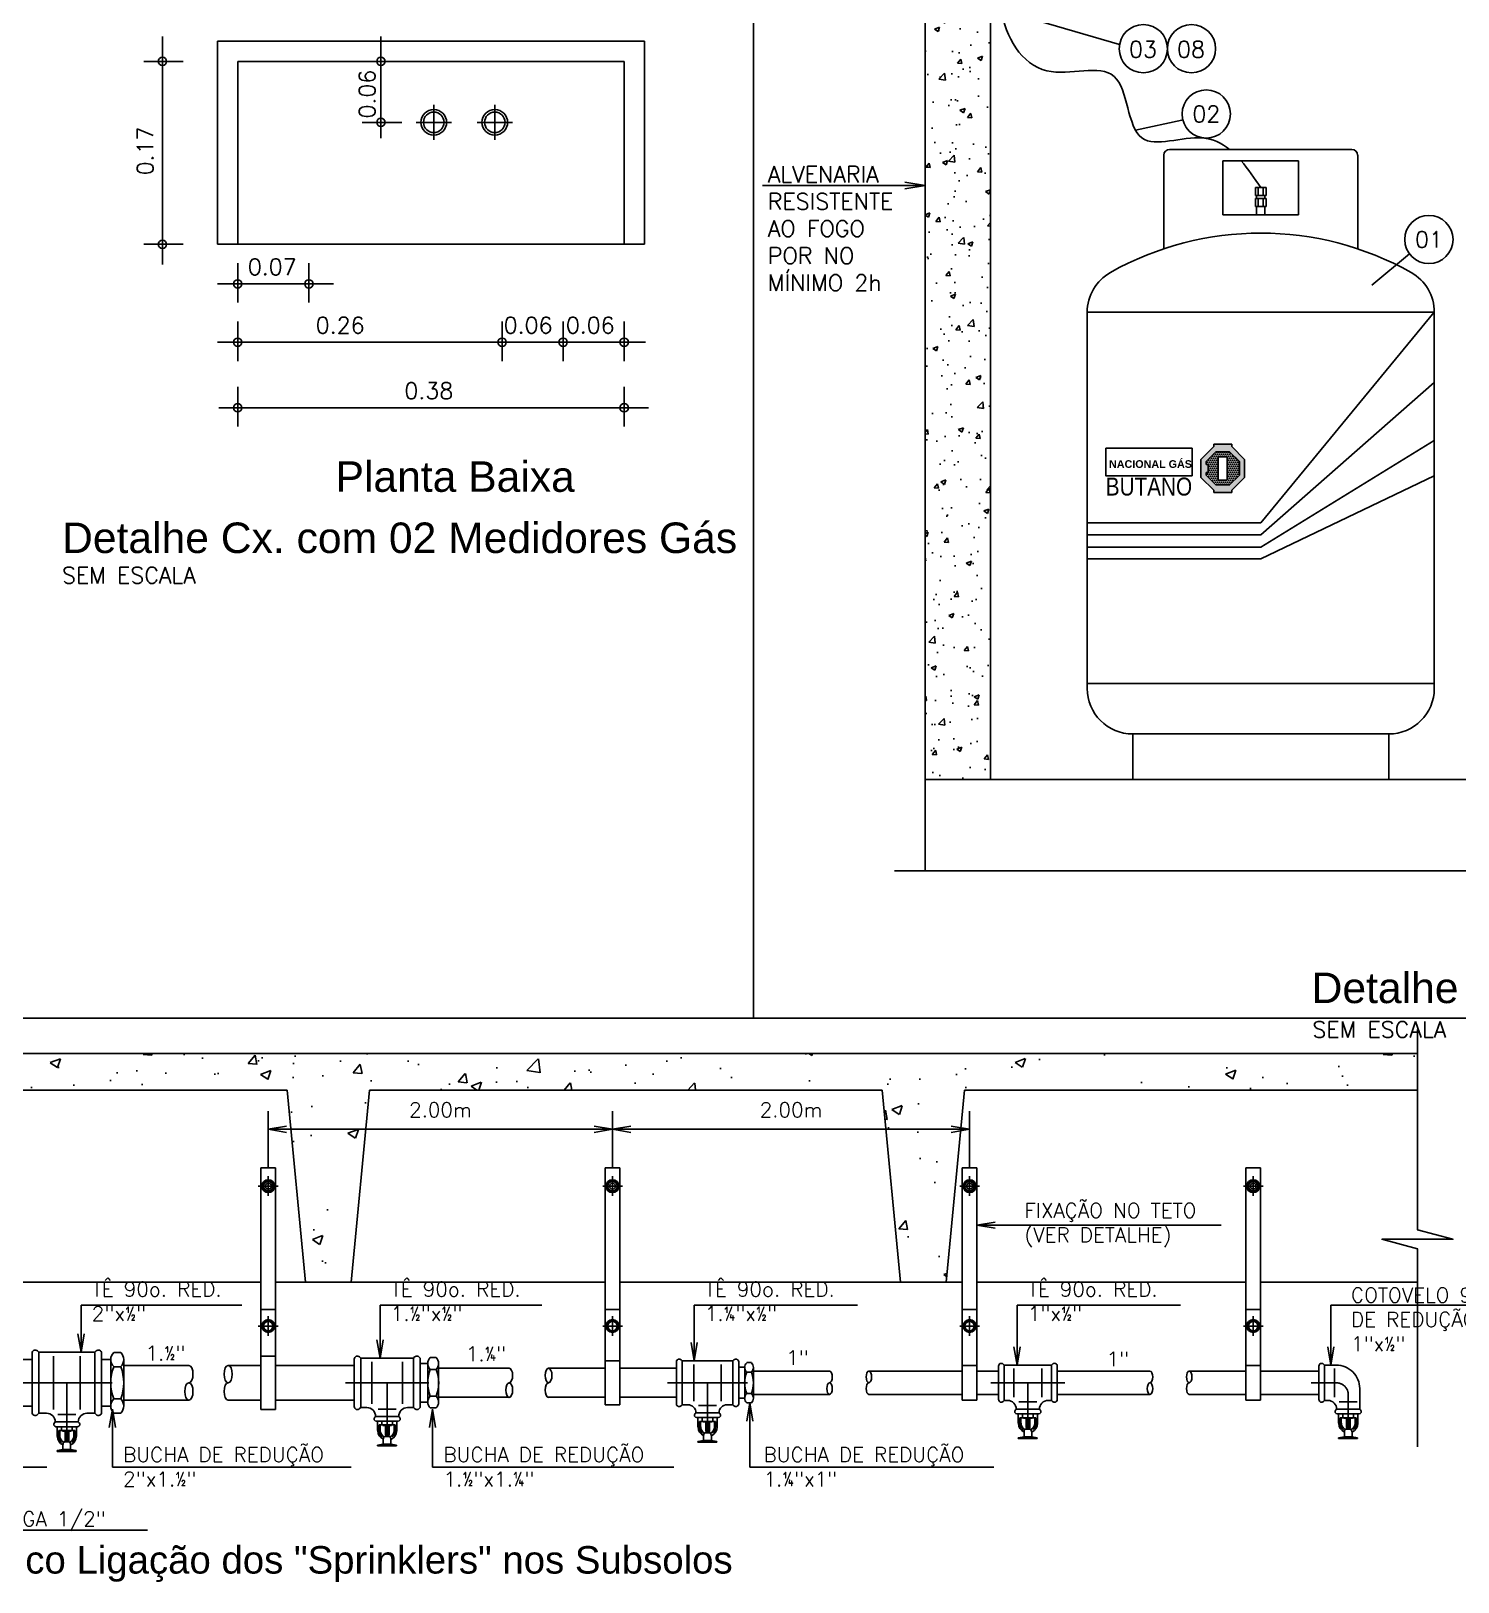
# Model space of a CAD drawing. Header units: millimetres. Extents: x 0 to 114, y 0 to 82.
# Drawn here: x 56.13 to 70.16, y 29.29 to 44.55 of the extents above; entities that cross this region are included whole.
import ezdxf
from ezdxf.enums import TextEntityAlignment as Align

# ---------------------------------------------------------------- set-up
doc = ezdxf.new("R2010")
doc.units = ezdxf.units.MM
for name, pattern in [('CENTRO01', [8, 3, -1, 0, -1, 3]), ('DASHDOT', [1, 0.5, -0.25, 0, -0.25]), ('PHANTOM', [2.5, 1.25, -0.25, 0.25, -0.25, 0.25, -0.25])]:
    doc.linetypes.add(name, pattern=pattern)
for name, color, linetype in [('CAR-01', 252, 'Continuous'), ('DETALHES', 2, 'Continuous'), ('E-PAR-CENTRO', 7, 'CENTRO01'), ('E-PARAFUSO', 7, 'Continuous'), ('ELT-NORMO', 2, 'Continuous'), ('ESTRUTURA TETO', 8, 'Continuous'), ('FIXAÇÃO', 1, 'Continuous'), ('INC-DETALHES', 7, 'Continuous'), ('INC-DETALHES-TXT', 7, 'Continuous'), ('LEGENDA', 2, 'Continuous'), ('NORMO-DET', 2, 'Continuous'), ('TE-INC', 7, 'Continuous'), ('TIGRECAD', 2, 'Continuous'), ('tupy', 2, 'Continuous')]:
    doc.layers.add(name, color=color, linetype=linetype)
doc.styles.add('140-100', font='arial.ttf', dxfattribs={"height": 0.6})
doc.styles.add('140-50', font='arial.ttf', dxfattribs={"height": 0.3})
doc.styles.add('60-100', font='romans.shx', dxfattribs={"height": 0.16})
doc.styles.add('60-125', font='romans.shx', dxfattribs={"height": 0.2})
doc.styles.add('60-50', font='romans.shx', dxfattribs={"height": 0.08})
doc.styles.add('60-75', font='romans.shx', dxfattribs={"height": 0.12})
doc.styles.add('GA', font='swissbo.ttf', dxfattribs={"height": 0.12})
doc.styles.add('GA2', font='swissko.ttf', dxfattribs={"width": 0.75, "height": 0.02})
doc.styles.add('ROMANS', font='ROMANS.SHX', dxfattribs={"height": 0.15})
doc.dimstyles.new('SETAS75', dxfattribs={"dimtxt": 0.16, "dimasz": 0.15, "dimexe": 0.15, "dimexo": 0, "dimgap": 0.1, "dimtad": 1, "dimzin": 10, "dimdsep": 46, "dimtxsty": '60-100', "dimblk1": 'OPEN', "dimblk2": 'OPEN', "dimsah": 1, "dimcen": 0, "dimclrd": 8, "dimclre": 8, "dimclrt": 7, "dimadec": 0, "dimazin": 0, "dimtfac": 1, "dimtix": 1, "dimtmove": 2, "dimatfit": 3, "dimldrblk": 'OPEN', "dimfxl": 0.15, "dimtolj": 1, "dimtzin": 6, "dimarcsym": 0})

# ---------------------------------------------------------------- blocks, each defined once
blk = doc.blocks.new('_OPEN')
at = {"color": 0, "linetype": 'ByBlock'}
for p, q in [((-1, 0.167), (0, 0)), ((0, 0), (-1, -0.167)), ((0, 0), (-1, 0))]:
    blk.add_line(p, q, dxfattribs=at)
blk = doc.blocks.new('*D148')
at = {"layer": 'Defpoints', "color": 0, "transparency": 16777216}
for p in [(13.106, 2.603), (10.285, 2.287), (13.106, 2.287)]:
    blk.add_point(p, dxfattribs=at)
at = {"layer": 'ELT-NORMO', "color": 8, "lineweight": -2, "transparency": 16777216}
for p, q in [((10.285, 2.287), (10.285, 2.753)), ((13.106, 2.287), (13.106, 2.753)), ((10.435, 2.603), (12.956, 2.603))]:
    blk.add_line(p, q, dxfattribs=at)
at = {"layer": 'ELT-NORMO', "color": 8, "lineweight": -2, "transparency": 16777216, "xscale": 0.15, "yscale": 0.15, "zscale": 0.15, "rotation": 180}
blk.add_blockref('_OPEN', (10.285, 2.603), dxfattribs=at)
at = {"layer": 'ELT-NORMO', "color": 8, "lineweight": -2, "transparency": 16777216, "xscale": 0.15, "yscale": 0.15, "zscale": 0.15}
blk.add_blockref('_OPEN', (13.106, 2.603), dxfattribs=at)
at = {"layer": 'ELT-NORMO', "color": 7, "transparency": 16777216, "insert": (11.696, 2.763), "char_height": 0.12, "attachment_point": 5, "style": '60-75'}
blk.add_mtext('\\A1;2.00m', dxfattribs=at)
blk = doc.blocks.new('*D147')
at = {"layer": 'Defpoints', "color": 0, "transparency": 16777216}
for p in [(16.032, 2.603), (13.106, 2.287), (16.032, 2.287)]:
    blk.add_point(p, dxfattribs=at)
at = {"layer": 'ELT-NORMO', "color": 8, "lineweight": -2, "transparency": 16777216}
for p, q in [((13.106, 2.287), (13.106, 2.753)), ((16.032, 2.287), (16.032, 2.753)), ((13.256, 2.603), (15.882, 2.603))]:
    blk.add_line(p, q, dxfattribs=at)
at = {"layer": 'ELT-NORMO', "color": 8, "lineweight": -2, "transparency": 16777216, "xscale": 0.15, "yscale": 0.15, "zscale": 0.15, "rotation": 180}
blk.add_blockref('_OPEN', (13.106, 2.603), dxfattribs=at)
at = {"layer": 'ELT-NORMO', "color": 8, "lineweight": -2, "transparency": 16777216, "xscale": 0.15, "yscale": 0.15, "zscale": 0.15}
blk.add_blockref('_OPEN', (16.032, 2.603), dxfattribs=at)
at = {"layer": 'ELT-NORMO', "color": 7, "transparency": 16777216, "insert": (14.569, 2.763), "char_height": 0.12, "attachment_point": 5, "style": '60-75'}
blk.add_mtext('\\A1;2.00m', dxfattribs=at)
blk = doc.blocks.new('A$C1C952E19')
at = {"layer": 'DETALHES'}
h = blk.add_hatch(dxfattribs=at)
h.set_pattern_fill('AR-CONC', color=9, scale=0.053178, style=0)
h.set_pattern_definition([(50, (-58.30594, -14.1127), (0.3814263, -0.0333705), [0.0398837, -0.4387204]), (355, (-58.30594, -14.1127), (-0.0737855, 0.4000025), [0.031907, -0.3509763]), (100.4514, (-58.27415, -14.11547), (0.307641, 0.3666317), [0.033896, -0.372855]), (46.1842, (-58.30594, -14.00633), (0.56754, -0.08802), [0.0598255, -0.6580806]), (96.6356, (-58.25864, -14.01367), (0.497037, 0.5180186), [0.050844, -0.5592824]), (351.1842, (-58.30594, -14.00633), (0.4970367, 0.518019), [0.0478604, -0.5264645]), (21, (-58.25276, -14.03292), (0.3174246, -0.2141056), [0.0398837, -0.4387204]), (326, (-58.25276, -14.03292), (0.1293908, 0.385622), [0.031907, -0.3509763]), (71.4514, (-58.2263, -14.05076), (0.4468155, 0.171516), [0.033896, -0.372855]), (37.5, (-58.30594, -14.11269), (0.0064664, 0.17702706), [0, -0.34672206, 0, -0.35629414, 0, -0.3523058]), (7.5, (-58.30594, -14.11269), (0.1398957, 0.20974117), [0, -0.20314084, 0, -0.3387453, 0, -0.134275]), (327.5, (-58.42452, -14.11269), (0.28387732, -0.01199428), [0, -0.1329456, 0, -0.4147902, 0, -0.5503947]), (317.5, (-58.4777, -14.1127), (0.3101281, 0.0532341), [0, -0.1728292, 0, -0.2754632, 0, -0.39086])])
h.paths.add_polyline_path([(0, -7.554), (0.48, -7.554), (0.48, -0.336), (0, -0.336)])
h = blk.add_hatch(color=8, dxfattribs=at)
h.dxf.hatch_style = 1
h.paths.add_polyline_path([(2.355, -5.325), (2.355, -5.191), (2.26, -5.096), (2.26, -5.08), (2.127, -5.08), (2.127, -5.096), (2.032, -5.191), (2.032, -5.325), (2.127, -5.419), (2.127, -5.435), (2.26, -5.435), (2.26, -5.419)])
h.paths.add_polyline_path([(2.244, -5.38), (2.143, -5.38), (2.072, -5.308), (2.072, -5.288), (2.085, -5.288), (2.085, -5.228), (2.072, -5.228), (2.072, -5.207), (2.143, -5.136), (2.244, -5.136), (2.316, -5.207), (2.316, -5.308)], flags=16)
h.paths.add_polyline_path([(2.227, -5.344), (2.16, -5.344), (2.16, -5.172), (2.227, -5.172)], flags=0)
h = blk.add_hatch(dxfattribs=at)
h.set_pattern_fill('DOTS,_O', color=8, scale=0.236194)
h.set_pattern_definition([(360, (-429.878241, -141.183766), (0.0073810598, 0.0147621196), [0, -0.0147621196])])
h.paths.add_polyline_path([(2.085, -5.228), (2.085, -5.288), (2.072, -5.288), (2.072, -5.308), (2.143, -5.38), (2.244, -5.38), (2.316, -5.308), (2.316, -5.207), (2.244, -5.136), (2.143, -5.136), (2.072, -5.207), (2.072, -5.228)])
h.paths.add_polyline_path([(2.16, -5.172), (2.227, -5.172), (2.227, -5.344), (2.16, -5.344)], flags=16)
blk.add_open_spline([(2.243, -2.904), (2.185, -2.858), (1.992, -2.763), (1.477, -2.989), (1.509, -2.18), (0.815, -2.468), (0.588, -2.068), (0.562, -1.876)], degree=3, knots=[0.340452, 0.340452, 0.340452, 0.340452, 0.564744, 1.012189, 1.510257, 2.00721, 2.566931, 2.566931, 2.566931, 2.566931])
blk.add_open_spline([(2.474, -3.186), (2.427, -3.117), (2.38, -3.048), (2.329, -2.989)], degree=3)
at = {"layer": 'DETALHES', "color": 255}
for p, q in [((0, -8.226), (0, 0)), ((0.48, -7.554), (0.48, -0.336)), ((10.902, -7.554), (0, -7.554)), ((-0.228, -8.226), (10.902, -8.226))]:
    blk.add_line(p, q, dxfattribs=at)
at = {"layer": 'DETALHES', "color": 7}
for p, q in [((1.759, -2.947), (1.759, -3.638)), ((1.802, -2.904), (3.146, -2.904)), ((3.189, -2.947), (3.189, -3.638)), ((2.194, -2.989), (2.194, -3.386)), ((2.753, -2.989), (2.194, -2.989)), ((2.753, -2.989), (2.753, -3.386)), ((2.434, -3.186), (2.434, -3.244)), ((2.514, -3.186), (2.434, -3.186)), ((2.456, -3.186), (2.456, -3.244)), ((2.492, -3.186), (2.492, -3.244)), ((2.514, -3.186), (2.514, -3.244)), ((2.514, -3.244), (2.434, -3.244)), ((2.434, -3.267), (2.434, -3.325)), ((2.514, -3.267), (2.434, -3.267)), ((2.443, -3.244), (2.443, -3.267)), ((2.456, -3.267), (2.456, -3.325)), ((2.492, -3.267), (2.492, -3.325)), ((2.505, -3.244), (2.505, -3.267)), ((2.514, -3.267), (2.514, -3.325)), ((2.753, -3.386), (2.194, -3.386)), ((2.514, -3.325), (2.434, -3.325)), ((2.443, -3.325), (2.443, -3.386)), ((2.505, -3.325), (2.505, -3.386)), ((3.754, -4.105), (1.194, -4.105)), ((1.194, -4.105), (1.194, -6.881)), ((3.754, -6.881), (3.754, -4.105)), ((1.194, -6.845), (3.754, -6.845)), ((1.53, -7.217), (3.418, -7.217)), ((1.53, -7.217), (1.53, -7.553)), ((3.418, -7.217), (3.418, -7.553))]:
    blk.add_line(p, q, dxfattribs=at)
at = {"layer": 'DETALHES', "color": 254}
for p, q in [((2.474, -5.66), (3.754, -4.105)), ((2.474, -5.749), (3.754, -4.625)), ((2.474, -5.838), (3.754, -5.051)), ((2.474, -5.926), (3.754, -5.312)), ((1.194, -5.66), (2.474, -5.66)), ((1.194, -5.749), (2.474, -5.749)), ((1.194, -5.838), (2.474, -5.838)), ((1.194, -5.926), (2.474, -5.926))]:
    blk.add_line(p, q, dxfattribs=at)
at = {"layer": 'DETALHES', "color": 8}
for p, q in [((2.127, -5.096), (2.032, -5.191)), ((2.26, -5.08), (2.127, -5.08)), ((2.127, -5.096), (2.127, -5.08)), ((2.26, -5.096), (2.26, -5.08)), ((2.355, -5.191), (2.26, -5.096)), ((2.072, -5.228), (2.085, -5.228)), ((2.085, -5.228), (2.085, -5.288)), ((2.227, -5.172), (2.16, -5.172)), ((2.16, -5.172), (2.16, -5.344)), ((2.227, -5.172), (2.227, -5.344)), ((2.032, -5.325), (2.127, -5.419)), ((2.072, -5.288), (2.085, -5.288)), ((2.227, -5.344), (2.16, -5.344)), ((2.26, -5.419), (2.355, -5.325)), ((2.127, -5.419), (2.127, -5.435)), ((2.26, -5.435), (2.127, -5.435)), ((2.26, -5.419), (2.26, -5.435))]:
    blk.add_line(p, q, dxfattribs=at)
blk.add_lwpolyline([(1.331, -5.109), (1.968, -5.109), (1.968, -5.312), (1.331, -5.312)], close=True, dxfattribs=at)
for points in [[(2.072, -5.288), (2.072, -5.308), (2.143, -5.38), (2.244, -5.38), (2.316, -5.308), (2.316, -5.207), (2.244, -5.136), (2.143, -5.136), (2.072, -5.207), (2.072, -5.228)], [(2.032, -5.191), (2.032, -5.325)], [(2.355, -5.325), (2.355, -5.191)]]:
    blk.add_lwpolyline(points, dxfattribs=at)
at = {"layer": 'DETALHES', "color": 7}
for centre, radius, start, end in [((1.802, -2.947), 0.0425, 90, 180), ((3.146, -2.947), 0.0425, 0, 90), ((2.474, -5.787), 2.265, 60.6994, 119.3006), ((1.53, -4.105), 0.336, 119.3006, 180), ((3.418, -4.105), 0.336, 0, 60.6994), ((1.53, -6.881), 0.336, 180, 270), ((3.418, -6.881), 0.336, 270, 0)]:
    blk.add_arc(centre, radius, start, end, dxfattribs=at)
at = {"layer": 'NORMO-DET', "color": 7}
for p, q in [((1.893, -2.688), (1.55, -2.762)), ((3.571, -3.675), (3.292, -3.907))]:
    blk.add_line(p, q, dxfattribs=at)
blk.add_lwpolyline([(0.562, -1.877), (1.433, -2.13)], dxfattribs=at)
for centre in [(1.608, -2.161), (1.963, -2.161), (2.072, -2.643), (3.714, -3.569)]:
    blk.add_circle(centre, 0.178, dxfattribs=at)
at = {"layer": 'DETALHES', "color": 7, "style": 'ROMANS'}
for s, p in [('03', (1.605, -2.166)), ('08', (1.96, -2.166)), ('02', (2.072, -2.643)), ('01', (3.714, -3.569))]:
    blk.add_text(s, height=0.12, dxfattribs=at).set_placement(p, align=Align.MIDDLE)
at = {"layer": 'DETALHES', "color": 8, "style": 'GA'}
blk.add_text('NACIONAL GÁS', height=0.05669, dxfattribs=at).set_placement((1.355, -5.254))
at = {"layer": 'DETALHES', "color": 8, "style": 'GA2', "width": 0.75}
blk.add_text('BUTANO', height=0.1325, dxfattribs=at).set_placement((1.331, -5.458), (1.968, -5.458), align=Align.ALIGNED)
at = {"layer": 'NORMO-DET', "color": 7}
for s, height, style, p in [('Detalhe Central de Gás (Corte AA)', 0.225, '140-100', (2.849, -9.203)), ('SEM ESCALA ', 0.12, '60-100', (2.855, -9.458))]:
    blk.add_text(s, height=height, dxfattribs=dict(at, style=style)).set_placement(p)
at = {"layer": 'TIGRECAD', "color": 7, "insert": (-1.161, -3.028), "char_height": 0.12, "width": 1.0321, "attachment_point": 1, "style": '60-50'}
blk.add_mtext('\\pt1.2,1.44,1.56;ALVENARIA RESISTENTE AO FOGO POR NO MÍNIMO 2h ', dxfattribs=at)
at = {"layer": 'NORMO-DET', "color": 9}
blk.add_leader([(0, -3.17, 1.078), (-1.201, -3.17, 1.078)], dimstyle='SETAS75', override={"dimclrd": 8}, dxfattribs=at)
blk = doc.blocks.new('A$C4E7D4972')
h = blk.add_hatch()
h.set_pattern_fill('ANSI31', color=252, scale=0.00625, style=0)
h.set_pattern_definition([(45, (31.810095, -91.7913608), (-0.000552427173, 0.000552427173), [])])
h.paths.add_polyline_path([(8.652, 0.129), (8.62, 0.129), (8.62, 0.055, 0.30777), (8.63, 0.04), (8.642, 0.04, 0.30777), (8.652, 0.055)])
h = blk.add_hatch()
h.set_pattern_fill('ANSI31', color=252, scale=0.00625, style=0)
h.set_pattern_definition([(45, (34.435095, -91.7463608), (-0.000552427173, 0.000552427173), [])])
h.paths.add_polyline_path([(11.277, 0.174), (11.245, 0.174), (11.245, 0.1, 0.30777), (11.255, 0.085), (11.267, 0.085, 0.30777), (11.277, 0.1)])
h = blk.add_hatch()
h.set_pattern_fill('ANSI31', color=252, scale=0.00625, style=0)
h.set_pattern_definition([(45, (37.060095, -91.7163608), (-0.000552427173, 0.000552427173), [])])
h.paths.add_polyline_path([(13.902, 0.204), (13.87, 0.204), (13.87, 0.13, 0.30777), (13.88, 0.115), (13.892, 0.115, 0.30777), (13.902, 0.13)])
h = blk.add_hatch()
h.set_pattern_fill('ANSI31', color=252, scale=0.00625, style=0)
h.set_pattern_definition([(45, (39.685095, -91.6863608), (-0.000552427173, 0.000552427173), [])])
h.paths.add_polyline_path([(16.527, 0.234), (16.495, 0.234), (16.495, 0.16, 0.30777), (16.505, 0.145), (16.517, 0.145, 0.30777), (16.527, 0.16)])
h = blk.add_hatch()
h.set_pattern_fill('ANSI31', color=252, scale=0.00625, style=0)
h.set_pattern_definition([(45, (42.310095, -91.6863608), (-0.000552427173, 0.000552427173), [])])
h.paths.add_polyline_path([(19.152, 0.234), (19.12, 0.234), (19.12, 0.16, 0.30777), (19.13, 0.145), (19.142, 0.145, 0.30777), (19.152, 0.16)])
at = {"layer": 'ESTRUTURA TETO'}
h = blk.add_hatch(dxfattribs=at)
h.set_pattern_fill('AR-CONC', color=252, scale=0.12, style=0)
h.set_pattern_definition([(50, (-340.7636, -1037.58836), (0.8607122, -0.07530256), [0.09, -0.99]), (355, (-340.7636, -1037.5884), (-0.1665016, 0.90263056), [0.072, -0.792]), (100.4514, (-340.6919, -1037.5946), (0.69421126, 0.82732745), [0.0764882, -0.8413705]), (46.1842, (-340.7636, -1037.3484), (1.2806893, -0.1986228), [0.135, -1.485]), (96.6356, (-340.6569, -1037.3649), (1.1215952, 1.1689414), [0.1147323, -1.2620556]), (351.1842, (-340.7636, -1037.3484), (1.1215943, 1.1689423), [0.108, -1.188]), (21, (-340.6436, -1037.40836), (0.71628846, -0.48314267), [0.09, -0.99]), (326, (-340.6436, -1037.4084), (0.2919784, 0.87018005), [0.072, -0.792]), (71.4514, (-340.5839, -1037.4486), (1.00826715, 0.3870366), [0.0764882, -0.8413705]), (37.5, (-340.7636, -1037.58836), (0.01459183, 0.399472625), [0, -0.7824, 0, -0.804, 0, -0.795]), (7.5, (-340.7636, -1037.58836), (0.31568344, 0.47329405), [0, -0.4584, 0, -0.7644, 0, -0.303]), (327.5, (-341.0312, -1037.58836), (0.64058692, -0.02706585), [0, -0.3, 0, -0.936, 0, -1.242]), (317.5, (-341.1512, -1037.58836), (0.6998234, 0.12012598), [0, -0.39, 0, -0.6216, 0, -0.882])])
h.paths.add_polyline_path([(0, 3.225), (0, 2.925), (0.69, 2.925), (0.84, 1.35), (1.215, 1.35), (1.365, 2.925), (5.565, 2.925), (5.715, 1.35), (6.09, 1.35), (6.24, 2.925), (10.44, 2.925), (10.59, 1.35), (10.965, 1.35), (11.115, 2.925), (15.315, 2.925), (15.465, 1.35), (15.84, 1.35), (15.99, 2.925), (19.702, 2.925), (19.702, 3.225)])
at = {"color": 252}
for p, q in [((11.26, 0.525), (11.26, 0.16)), ((13.885, 0.525), (13.885, 0.19)), ((11.26, 0.16), (11.26, 0.322)), ((13.885, 0.19), (13.885, 0.352)), ((16.431, 0.27), (16.588, 0.27)), ((16.431, 0.27), (16.431, 0.193)), ((16.465, 0.27), (16.465, 0.239)), ((16.554, 0.27), (16.554, 0.239)), ((16.588, 0.27), (16.588, 0.193)), ((19.056, 0.27), (19.213, 0.27)), ((19.056, 0.27), (19.056, 0.193)), ((19.09, 0.27), (19.09, 0.239)), ((19.179, 0.27), (19.179, 0.239)), ((19.213, 0.27), (19.213, 0.193)), ((8.556, 0.165), (8.713, 0.165)), ((8.569, 0.134), (8.569, 0.088)), ((8.569, 0.134), (8.7, 0.134)), ((8.578, 0.134), (8.578, 0.088)), ((8.59, 0.165), (8.59, 0.134)), ((8.598, 0.134), (8.598, 0.129)), ((8.598, 0.129), (8.671, 0.129)), ((8.62, 0.129), (8.62, 0.055)), ((8.652, 0.129), (8.652, 0.055)), ((8.671, 0.134), (8.671, 0.129)), ((8.679, 0.165), (8.679, 0.134)), ((8.691, 0.134), (8.691, 0.088)), ((8.7, 0.134), (8.7, 0.088)), ((11.181, 0.21), (11.338, 0.21)), ((11.181, 0.21), (11.181, 0.133)), ((11.194, 0.179), (11.194, 0.133)), ((11.194, 0.179), (11.325, 0.179)), ((11.203, 0.179), (11.203, 0.133)), ((11.215, 0.21), (11.215, 0.179)), ((11.223, 0.179), (11.223, 0.174)), ((11.223, 0.174), (11.296, 0.174)), ((11.245, 0.174), (11.245, 0.1)), ((11.277, 0.174), (11.277, 0.1)), ((11.296, 0.179), (11.296, 0.174)), ((11.304, 0.21), (11.304, 0.179)), ((11.316, 0.179), (11.316, 0.133)), ((11.325, 0.179), (11.325, 0.133)), ((11.338, 0.21), (11.338, 0.133)), ((13.806, 0.24), (13.963, 0.24)), ((13.819, 0.209), (13.819, 0.163)), ((13.819, 0.209), (13.95, 0.209)), ((13.828, 0.209), (13.828, 0.163)), ((13.84, 0.24), (13.84, 0.209)), ((13.848, 0.209), (13.848, 0.204)), ((13.848, 0.204), (13.921, 0.204)), ((13.87, 0.204), (13.87, 0.13)), ((13.902, 0.204), (13.902, 0.13)), ((13.921, 0.209), (13.921, 0.204)), ((13.929, 0.24), (13.929, 0.209)), ((13.941, 0.209), (13.941, 0.163)), ((13.95, 0.209), (13.95, 0.163)), ((16.444, 0.239), (16.444, 0.193)), ((16.444, 0.239), (16.575, 0.239)), ((16.453, 0.239), (16.453, 0.193)), ((16.473, 0.239), (16.473, 0.234)), ((16.473, 0.234), (16.546, 0.234)), ((16.488, 0.145), (16.531, 0.145)), ((16.495, 0.234), (16.495, 0.16)), ((16.527, 0.234), (16.527, 0.16)), ((16.546, 0.239), (16.546, 0.234)), ((16.566, 0.239), (16.566, 0.193)), ((16.575, 0.239), (16.575, 0.193)), ((19.069, 0.239), (19.069, 0.193)), ((19.069, 0.239), (19.2, 0.239)), ((19.078, 0.239), (19.078, 0.193)), ((19.098, 0.239), (19.098, 0.234)), ((19.098, 0.234), (19.171, 0.234)), ((19.113, 0.145), (19.156, 0.145)), ((19.12, 0.234), (19.12, 0.16)), ((19.152, 0.234), (19.152, 0.16)), ((19.171, 0.239), (19.171, 0.234)), ((19.191, 0.239), (19.191, 0.193)), ((19.2, 0.239), (19.2, 0.193)), ((8.603, -0.023), (8.603, 0.017)), ((8.613, 0.04), (8.656, 0.04)), ((8.666, -0.023), (8.666, 0.017)), ((11.181, 0.015), (11.228, 0.022)), ((11.181, 0.015), (11.337, 0.015)), ((11.181, 0.015), (11.181, 0.008)), ((11.181, 0.008), (11.337, 0.008)), ((11.198, 0.015), (11.198, 0.008)), ((11.223, 0.015), (11.223, 0.008)), ((11.228, 0.022), (11.228, 0.062)), ((11.228, 0.022), (11.291, 0.022)), ((11.238, 0.085), (11.281, 0.085)), ((11.247, 0.015), (11.247, 0.008)), ((11.271, 0.015), (11.271, 0.008)), ((11.291, 0.022), (11.291, 0.062)), ((11.337, 0.015), (11.291, 0.022)), ((11.295, 0.015), (11.295, 0.008)), ((11.319, 0.015), (11.319, 0.008)), ((11.337, 0.015), (11.337, 0.008)), ((13.806, 0.045), (13.853, 0.052)), ((13.806, 0.045), (13.962, 0.045)), ((13.806, 0.045), (13.806, 0.038)), ((13.806, 0.038), (13.962, 0.038)), ((13.823, 0.045), (13.823, 0.038)), ((13.848, 0.045), (13.848, 0.038)), ((13.853, 0.052), (13.853, 0.092)), ((13.853, 0.052), (13.916, 0.052)), ((13.863, 0.115), (13.906, 0.115)), ((13.872, 0.045), (13.872, 0.038)), ((13.896, 0.045), (13.896, 0.038)), ((13.916, 0.052), (13.916, 0.092)), ((13.962, 0.045), (13.916, 0.052)), ((13.92, 0.045), (13.92, 0.038)), ((13.944, 0.045), (13.944, 0.038)), ((13.962, 0.045), (13.962, 0.038)), ((16.431, 0.075), (16.478, 0.082)), ((16.431, 0.075), (16.587, 0.075)), ((16.431, 0.075), (16.431, 0.068)), ((16.431, 0.068), (16.587, 0.068)), ((16.448, 0.075), (16.448, 0.068)), ((16.473, 0.075), (16.473, 0.068)), ((16.478, 0.082), (16.478, 0.122)), ((16.478, 0.082), (16.541, 0.082)), ((16.497, 0.075), (16.497, 0.068)), ((16.521, 0.075), (16.521, 0.068)), ((16.541, 0.082), (16.541, 0.122)), ((16.587, 0.075), (16.541, 0.082)), ((16.545, 0.075), (16.545, 0.068)), ((16.569, 0.075), (16.569, 0.068)), ((16.587, 0.075), (16.587, 0.068)), ((19.056, 0.075), (19.103, 0.082)), ((19.056, 0.075), (19.212, 0.075)), ((19.056, 0.075), (19.056, 0.068)), ((19.056, 0.068), (19.212, 0.068)), ((19.073, 0.075), (19.073, 0.068)), ((19.098, 0.075), (19.098, 0.068)), ((19.103, 0.082), (19.103, 0.122)), ((19.103, 0.082), (19.166, 0.082)), ((19.122, 0.075), (19.122, 0.068)), ((19.146, 0.075), (19.146, 0.068)), ((19.166, 0.082), (19.166, 0.122)), ((19.212, 0.075), (19.166, 0.082)), ((19.17, 0.075), (19.17, 0.068)), ((19.194, 0.075), (19.194, 0.068)), ((19.212, 0.075), (19.212, 0.068)), ((8.556, -0.03), (8.603, -0.023)), ((8.556, -0.03), (8.712, -0.03)), ((8.556, -0.03), (8.556, -0.037)), ((8.556, -0.037), (8.712, -0.037)), ((8.573, -0.03), (8.573, -0.037)), ((8.598, -0.03), (8.598, -0.037)), ((8.603, -0.023), (8.666, -0.023)), ((8.622, -0.03), (8.622, -0.037)), ((8.646, -0.03), (8.646, -0.037)), ((8.712, -0.03), (8.666, -0.023)), ((8.67, -0.03), (8.67, -0.037)), ((8.694, -0.03), (8.694, -0.037)), ((8.712, -0.03), (8.712, -0.037))]:
    blk.add_line(p, q, dxfattribs=at)
at = {"color": 7}
for p, q in [((8.556, 0.165), (8.556, 0.088)), ((8.713, 0.165), (8.713, 0.088)), ((13.806, 0.24), (13.806, 0.163)), ((13.963, 0.24), (13.963, 0.163))]:
    blk.add_line(p, q, dxfattribs=at)
at = {"color": 252}
for centre, radius, start, end in [((11.26, 0.133), 0.0781, 180, 246.2777), ((11.26, 0.133), 0.0662, 179.5965, 232.6955), ((11.26, 0.133), 0.0563, 180, 244.42), ((11.26, 0.133), 0.0563, 295.288, 0), ((11.26, 0.133), 0.0781, 293.4342, 0), ((11.259, 0.133), 0.0662, 309.3762, 0.4035), ((13.885, 0.163), 0.0781, 180, 246.2777), ((13.885, 0.163), 0.0662, 179.5965, 232.6955), ((13.885, 0.163), 0.0563, 180, 244.42), ((13.886, 0.13), 0.0156, 180, 248.4272), ((13.886, 0.13), 0.0156, 291.5728, 0), ((13.885, 0.163), 0.0563, 295.288, 0), ((13.885, 0.163), 0.0781, 293.4342, 0), ((13.884, 0.163), 0.0662, 309.3762, 0.4035), ((16.51, 0.193), 0.0781, 180, 246.2777), ((16.51, 0.193), 0.0662, 179.5965, 232.6955), ((16.51, 0.193), 0.0563, 180, 244.42), ((16.509, 0.122), 0.0312, 133.6223, 180), ((16.511, 0.16), 0.0156, 180, 248.4272), ((16.511, 0.16), 0.0156, 291.5728, 0), ((16.509, 0.122), 0.0312, 0, 46.3777), ((16.51, 0.193), 0.0563, 295.288, 0), ((16.51, 0.193), 0.0781, 293.4342, 0), ((16.509, 0.193), 0.0662, 309.3762, 0.4035), ((19.135, 0.193), 0.0781, 180, 246.2777), ((19.135, 0.193), 0.0662, 179.5965, 232.6955), ((19.135, 0.193), 0.0563, 180, 244.42), ((19.134, 0.122), 0.0312, 133.6223, 180), ((19.136, 0.16), 0.0156, 180, 248.4272), ((19.136, 0.16), 0.0156, 291.5728, 0), ((19.134, 0.122), 0.0312, 0, 46.3777), ((19.135, 0.193), 0.0563, 295.288, 0), ((19.135, 0.193), 0.0781, 293.4342, 0), ((19.134, 0.193), 0.0662, 309.3762, 0.4035), ((8.635, 0.088), 0.0781, 180, 246.2777), ((8.635, 0.088), 0.0662, 179.5965, 232.6955), ((8.635, 0.088), 0.0563, 180, 244.42), ((8.634, 0.017), 0.0312, 133.6223, 180), ((8.636, 0.055), 0.0156, 180, 248.4272), ((8.636, 0.055), 0.0156, 291.5728, 0), ((8.634, 0.017), 0.0312, 0, 46.3777), ((8.635, 0.088), 0.0563, 295.288, 0), ((8.635, 0.088), 0.0781, 293.4342, 0), ((8.634, 0.088), 0.0662, 309.3762, 0.4035), ((11.259, 0.062), 0.0312, 133.6223, 180), ((11.261, 0.1), 0.0156, 180, 248.4272), ((11.261, 0.1), 0.0156, 291.5728, 0), ((11.259, 0.062), 0.0312, 0, 46.3777), ((13.884, 0.092), 0.0312, 133.6223, 180), ((13.884, 0.092), 0.0312, 0, 46.3777)]:
    blk.add_arc(centre, radius, start, end, dxfattribs=at)
at = {"layer": 'E-PAR-CENTRO', "color": 252}
for p, q in [((10.285, 2.057), (10.285, 2.218)), ((13.106, 2.057), (13.106, 2.218)), ((16.032, 2.057), (16.032, 2.218)), ((18.356, 2.057), (18.356, 2.218)), ((10.204, 2.137), (10.366, 2.137)), ((13.026, 2.137), (13.187, 2.137)), ((15.951, 2.137), (16.112, 2.137)), ((18.276, 2.137), (18.437, 2.137)), ((10.285, 0.909), (10.285, 1.071)), ((13.106, 0.909), (13.106, 1.071)), ((16.032, 0.909), (16.032, 1.071)), ((18.356, 0.909), (18.356, 1.071)), ((10.204, 0.99), (10.366, 0.99)), ((13.026, 0.99), (13.187, 0.99)), ((15.951, 0.99), (16.112, 0.99)), ((18.276, 0.99), (18.437, 0.99))]:
    blk.add_line(p, q, dxfattribs=at)
at = {"layer": 'E-PARAFUSO', "color": 252}
for points in [[(10.24, 2.137), (10.263, 2.099), (10.308, 2.099), (10.33, 2.137), (10.308, 2.176), (10.263, 2.176)], [(13.061, 2.137), (13.084, 2.099), (13.129, 2.099), (13.151, 2.137), (13.129, 2.176), (13.084, 2.176)], [(15.987, 2.137), (16.009, 2.099), (16.054, 2.099), (16.077, 2.137), (16.054, 2.176), (16.009, 2.176)], [(18.311, 2.137), (18.334, 2.099), (18.379, 2.099), (18.401, 2.137), (18.379, 2.176), (18.334, 2.176)], [(10.24, 0.99), (10.263, 0.951), (10.308, 0.951), (10.33, 0.99), (10.308, 1.029), (10.263, 1.029)], [(13.061, 0.99), (13.084, 0.951), (13.129, 0.951), (13.151, 0.99), (13.129, 1.029), (13.084, 1.029)], [(15.987, 0.99), (16.009, 0.951), (16.054, 0.951), (16.077, 0.99), (16.054, 1.029), (16.009, 1.029)], [(18.311, 0.99), (18.334, 0.951), (18.379, 0.951), (18.401, 0.99), (18.379, 1.029), (18.334, 1.029)]]:
    blk.add_lwpolyline(points, close=True, dxfattribs=at)
for centre, radius in [((10.285, 2.137), 0.0525), ((10.285, 2.137), 0.039), ((13.106, 2.137), 0.0525), ((13.106, 2.137), 0.039), ((16.032, 2.137), 0.0525), ((16.032, 2.137), 0.039), ((18.356, 2.137), 0.0525), ((18.356, 2.137), 0.039), ((10.285, 0.99), 0.0525), ((10.285, 0.99), 0.039), ((13.106, 0.99), 0.0525), ((13.106, 0.99), 0.039), ((16.032, 0.99), 0.0525), ((16.032, 0.99), 0.039), ((18.356, 0.99), 0.0525), ((18.356, 0.99), 0.039)]:
    blk.add_circle(centre, radius, dxfattribs=at)
at = {"layer": 'ESTRUTURA TETO', "color": 252}
for p, q in [((19.702, 3.225), (0, 3.225)), ((6.24, 2.925), (10.44, 2.925)), ((10.44, 2.925), (10.59, 1.35)), ((10.965, 1.35), (11.115, 2.925)), ((11.115, 2.925), (15.315, 2.925)), ((15.315, 2.925), (15.465, 1.35)), ((15.84, 1.35), (15.99, 2.925)), ((15.99, 2.925), (19.702, 2.925)), ((7.916, 1.35), (10.225, 1.35)), ((10.345, 1.35), (10.59, 1.35)), ((10.59, 1.35), (10.965, 1.35)), ((13.046, 1.35), (10.965, 1.35)), ((15.465, 1.35), (13.166, 1.35)), ((15.465, 1.35), (15.84, 1.35)), ((15.972, 1.35), (15.84, 1.35)), ((18.296, 1.35), (16.092, 1.35)), ((19.702, 1.35), (18.416, 1.35))]:
    blk.add_line(p, q, dxfattribs=at)
blk.add_lwpolyline([(19.702, 0), (19.702, 1.624), (19.411, 1.702), (19.993, 1.702), (19.702, 1.779), (19.702, 3.422)], dxfattribs=at)
at = {"layer": 'FIXAÇÃO', "color": 252}
for p, q in [((10.345, 2.287), (10.225, 2.287)), ((10.225, 0.307), (10.225, 2.287)), ((10.345, 0.307), (10.345, 2.287)), ((13.046, 0.345), (13.046, 2.287)), ((13.166, 2.287), (13.046, 2.287)), ((13.166, 0.345), (13.166, 2.287)), ((15.972, 0.382), (15.972, 2.287)), ((16.092, 2.287), (15.972, 2.287)), ((16.092, 0.382), (16.092, 2.287)), ((18.296, 0.382), (18.296, 2.287)), ((18.416, 2.287), (18.296, 2.287)), ((18.416, 0.382), (18.416, 2.287)), ((10.225, 1.126), (10.345, 1.126)), ((13.046, 1.126), (13.166, 1.126)), ((15.972, 1.126), (16.092, 1.126)), ((18.296, 1.126), (18.416, 1.126)), ((10.225, 0.742), (10.345, 0.742)), ((13.046, 0.705), (13.166, 0.705)), ((15.972, 0.667), (16.092, 0.667)), ((18.296, 0.667), (18.416, 0.667)), ((15.972, 0.382), (16.092, 0.382)), ((18.296, 0.382), (18.416, 0.382)), ((10.225, 0.307), (10.345, 0.307)), ((13.046, 0.345), (13.166, 0.345))]:
    blk.add_line(p, q, dxfattribs=at)
for centre in [(10.285, 2.137), (13.106, 2.137), (16.032, 2.137), (18.356, 2.137)]:
    blk.add_circle(centre, 0.0249, dxfattribs=at)
at = {"layer": 'tupy', "color": 7}
for p, q in [((8.405, 0.775), (8.405, 0.275)), ((8.405, 0.775), (8.864, 0.775)), ((8.864, 0.275), (8.864, 0.775)), ((9.019, 0.772), (9.077, 0.772)), ((7.916, 0.715), (8.35, 0.715)), ((9.102, 0.719), (9.102, 0.331)), ((9.102, 0.668), (9.635, 0.668)), ((9.957, 0.668), (10.225, 0.668)), ((10.345, 0.668), (10.982, 0.668)), ((11.043, 0.728), (11.043, 0.322)), ((11.043, 0.728), (11.476, 0.728)), ((11.476, 0.322), (11.476, 0.728)), ((11.613, 0.731), (11.661, 0.731)), ((11.681, 0.686), (11.681, 0.364)), ((11.681, 0.644), (12.26, 0.644)), ((12.582, 0.644), (13.046, 0.644)), ((13.166, 0.644), (13.63, 0.644)), ((13.676, 0.705), (13.676, 0.345)), ((13.676, 0.705), (14.093, 0.705)), ((14.093, 0.345), (14.093, 0.705)), ((14.206, 0.69), (14.245, 0.69)), ((14.261, 0.654), (14.261, 0.396)), ((16.316, 0.67), (16.316, 0.38)), ((16.316, 0.67), (16.703, 0.67)), ((16.703, 0.38), (16.703, 0.67)), ((18.941, 0.67), (18.941, 0.38)), ((14.261, 0.62), (14.885, 0.62)), ((15.207, 0.62), (15.972, 0.62)), ((16.092, 0.62), (16.27, 0.62)), ((16.75, 0.62), (17.51, 0.62)), ((17.832, 0.62), (18.296, 0.62)), ((18.416, 0.62), (18.895, 0.62)), ((9.102, 0.382), (9.635, 0.382)), ((9.957, 0.382), (10.225, 0.382)), ((10.345, 0.382), (10.982, 0.382)), ((11.681, 0.406), (12.26, 0.406)), ((12.582, 0.406), (13.046, 0.406)), ((13.166, 0.406), (13.63, 0.406)), ((14.261, 0.43), (14.885, 0.43)), ((15.207, 0.43), (15.972, 0.43)), ((16.092, 0.43), (16.27, 0.43)), ((16.75, 0.43), (17.51, 0.43)), ((17.832, 0.43), (18.296, 0.43)), ((18.416, 0.43), (18.895, 0.43)), ((7.916, 0.334), (8.35, 0.334)), ((9.019, 0.277), (9.077, 0.277)), ((11.613, 0.319), (11.661, 0.319)), ((13.79, 0.279), (13.979, 0.279)), ((14.206, 0.36), (14.245, 0.36)), ((16.415, 0.309), (16.604, 0.309)), ((19.04, 0.309), (19.229, 0.309)), ((8.54, 0.204), (8.729, 0.204)), ((11.165, 0.249), (11.354, 0.249))]:
    blk.add_line(p, q, dxfattribs=at)
at = {"layer": 'tupy', "color": 252}
for p, q in [((8.995, 0.719), (8.995, 0.331)), ((8.995, 0.334), (8.995, 0.715)), ((9.019, 0.657), (9.077, 0.657)), ((11.592, 0.686), (11.592, 0.364)), ((11.592, 0.366), (11.592, 0.684)), ((14.19, 0.654), (14.19, 0.396)), ((14.19, 0.398), (14.19, 0.652)), ((11.613, 0.635), (11.661, 0.635)), ((14.206, 0.613), (14.245, 0.613)), ((9.019, 0.393), (9.077, 0.393)), ((11.613, 0.415), (11.661, 0.415)), ((14.206, 0.437), (14.245, 0.437))]:
    blk.add_line(p, q, dxfattribs=at)
at = {"layer": 'tupy', "color": 252, "linetype": 'PHANTOM'}
for p, q in [((8.262, 0.525), (8.545, 0.525)), ((9.007, 0.525), (8.725, 0.525)), ((10.918, 0.525), (11.151, 0.525)), ((11.601, 0.525), (11.368, 0.525)), ((13.558, 0.525), (13.791, 0.525)), ((14.211, 0.525), (13.978, 0.525)), ((16.207, 0.525), (16.412, 0.525)), ((16.813, 0.525), (16.607, 0.525)), ((18.832, 0.525), (19.037, 0.525)), ((16.51, 0.22), (16.51, 0.382)), ((19.135, 0.22), (19.135, 0.382)), ((8.635, 0.115), (8.635, 0.277))]:
    blk.add_line(p, q, dxfattribs=at)
at = {"layer": 'tupy', "color": 252, "linetype": 'DASHDOT'}
for p, q in [((8.262, 0.525), (9.007, 0.525)), ((8.635, 0.525), (8.635, 0.115)), ((10.918, 0.525), (11.601, 0.525)), ((13.558, 0.525), (14.211, 0.525)), ((16.207, 0.525), (16.813, 0.525)), ((16.51, 0.525), (16.51, 0.22))]:
    blk.add_line(p, q, dxfattribs=at)
at = {"layer": 'tupy', "color": 7}
for points in [[(8.405, 0.775), (8.394, 0.786, 0.668179), (8.35, 0.767), (8.35, 0.283, 0.668179), (8.394, 0.264), (8.405, 0.275)], [(8.864, 0.275), (8.875, 0.264, 0.668179), (8.92, 0.283), (8.92, 0.767, 0.668179), (8.875, 0.786), (8.864, 0.775)], [(11.043, 0.728), (11.034, 0.737, 0.668179), (10.99, 0.718), (10.99, 0.331, 0.668179), (11.034, 0.313), (11.043, 0.322)], [(11.476, 0.322), (11.485, 0.313, 0.668179), (11.53, 0.331), (11.53, 0.718, 0.668179), (11.485, 0.737), (11.476, 0.728)], [(13.676, 0.705), (13.668, 0.713, 0.668179), (13.63, 0.697), (13.63, 0.352, 0.668179), (13.668, 0.337), (13.676, 0.345)], [(14.093, 0.345), (14.101, 0.337, 0.668179), (14.14, 0.352), (14.14, 0.697, 0.668179), (14.101, 0.713), (14.093, 0.705)], [(16.316, 0.67), (16.308, 0.678, 0.668179), (16.27, 0.662), (16.27, 0.388, 0.668179), (16.308, 0.372), (16.316, 0.38)], [(16.703, 0.38), (16.711, 0.372, 0.668179), (16.75, 0.388), (16.75, 0.662, 0.668179), (16.711, 0.678), (16.703, 0.67)], [(18.941, 0.67), (18.933, 0.678, 0.668179), (18.895, 0.662), (18.895, 0.388, 0.668179), (18.933, 0.372), (18.941, 0.38)], [(19.229, 0.309), (19.229, 0.478, 0.414214), (19.037, 0.67), (18.941, 0.67)], [(8.54, 0.204, 0.414214), (8.469, 0.275), (8.405, 0.275)], [(8.864, 0.275), (8.8, 0.275, 0.414214), (8.729, 0.204, 0.414214)], [(11.165, 0.249, 0.414214), (11.093, 0.322), (11.043, 0.322)], [(11.476, 0.322), (11.427, 0.322, 0.414214), (11.354, 0.249, 0.414214)], [(13.79, 0.279, 0.414214), (13.724, 0.345), (13.676, 0.345)], [(13.79, 0.279), (13.783, 0.272, 0.668179), (13.796, 0.24), (13.973, 0.24, 0.668179), (13.986, 0.272), (13.979, 0.279)], [(14.093, 0.345), (14.045, 0.345, 0.414214), (13.979, 0.279, 0.414214)], [(16.415, 0.309, 0.414214), (16.344, 0.38), (16.316, 0.38)], [(16.415, 0.309), (16.408, 0.302, 0.668179), (16.421, 0.27), (16.598, 0.27, 0.668179), (16.611, 0.302), (16.604, 0.309)], [(16.703, 0.38), (16.675, 0.38, 0.414214), (16.604, 0.309, 0.414214)], [(19.04, 0.309, 0.414214), (18.969, 0.38), (18.941, 0.38)], [(19.04, 0.309), (19.033, 0.302, 0.668179), (19.046, 0.27), (19.223, 0.27, 0.668179), (19.236, 0.302), (19.229, 0.309)], [(8.54, 0.204), (8.533, 0.197, 0.668179), (8.546, 0.165), (8.723, 0.165, 0.668179), (8.736, 0.197), (8.729, 0.204)], [(11.165, 0.249), (11.158, 0.242, 0.668179), (11.171, 0.21), (11.348, 0.21, 0.668179), (11.361, 0.242), (11.354, 0.249)]]:
    blk.add_lwpolyline(points, format="xyb", dxfattribs=at)
at = {"layer": 'tupy', "color": 252, "linetype": 'PHANTOM'}
for points in [[(8.525, 0.743), (8.525, 0.307)], [(8.744, 0.307), (8.744, 0.743)], [(11.133, 0.698), (11.133, 0.352)], [(11.386, 0.352), (11.386, 0.698)], [(13.773, 0.676), (13.773, 0.373)], [(13.996, 0.373), (13.996, 0.676)], [(16.396, 0.643), (16.396, 0.407)], [(16.624, 0.407), (16.624, 0.643)], [(19.021, 0.643), (19.021, 0.407)], [(8.561, 0.264), (8.708, 0.264)], [(11.186, 0.309), (11.333, 0.309)], [(13.811, 0.339), (13.958, 0.339)], [(16.436, 0.369), (16.583, 0.369)], [(19.061, 0.369), (19.208, 0.369)]]:
    blk.add_lwpolyline(points, dxfattribs=at)
at = {"layer": 'tupy', "color": 7}
for points in [[(8.995, 0.334), (8.92, 0.334), (8.92, 0.715), (8.995, 0.715)], [(11.592, 0.366), (11.53, 0.366), (11.53, 0.684), (11.592, 0.684)], [(14.19, 0.398), (14.14, 0.398), (14.14, 0.652), (14.19, 0.652)]]:
    blk.add_lwpolyline(points, dxfattribs=at)
at = {"layer": 'tupy', "color": 252, "linetype": 'DASHDOT'}
blk.add_lwpolyline([(19.135, 0.22), (19.135, 0.427, 0.414214), (19.037, 0.525), (18.832, 0.525)], format="xyb", dxfattribs=at)
at = {"layer": 'tupy', "color": 7}
for centre, radius, start, end in [((9.074, 0.715), 0.0795, 133.4424, 226.5576), ((9.022, 0.715), 0.0795, 313.4424, 46.5576), ((9.359, 0.525), 0.364, 158.7607, 201.2393), ((8.737, 0.525), 0.364, 338.7607, 21.2393), ((11.658, 0.683), 0.0663, 133.4424, 226.5576), ((11.615, 0.683), 0.0663, 313.4424, 46.5576), ((14.242, 0.651), 0.053, 133.4424, 226.5576), ((14.208, 0.651), 0.053, 313.4424, 46.5576), ((11.896, 0.525), 0.304, 158.7607, 201.2393), ((11.378, 0.525), 0.304, 338.7607, 21.2393), ((14.432, 0.525), 0.243, 158.7607, 201.2393), ((14.018, 0.525), 0.243, 338.7607, 21.2393), ((9.074, 0.335), 0.0795, 133.4424, 226.5576), ((9.022, 0.335), 0.0795, 313.4424, 46.5576), ((11.658, 0.367), 0.0663, 133.4424, 226.5576), ((11.615, 0.367), 0.0663, 313.4424, 46.5576), ((14.242, 0.398), 0.053, 133.4424, 226.5576), ((14.208, 0.398), 0.053, 313.4424, 46.5576)]:
    blk.add_arc(centre, radius, start, end, dxfattribs=at)
for centre, major_axis in [((9.635, 0.596), (0, 0.0714)), ((12.26, 0.585), (0, 0.0595)), ((9.957, 0.454), (0, -0.0714)), ((12.582, 0.465), (0, -0.0595)), ((14.885, 0.573), (0, 0.0476)), ((15.207, 0.477), (0, -0.0476)), ((17.51, 0.573), (0, 0.0476)), ((17.832, 0.477), (0, -0.0476))]:
    blk.add_ellipse(centre, major_axis=major_axis, ratio=0.470844, start_param=3.141593, end_param=6.283185, dxfattribs=at)
for centre, major_axis in [((9.957, 0.596), (0, -0.0714)), ((12.582, 0.585), (0, -0.0595)), ((9.635, 0.454), (0, 0.0714)), ((12.26, 0.465), (0, 0.0595)), ((14.885, 0.477), (0, 0.0476)), ((15.207, 0.573), (0, -0.0476)), ((17.51, 0.477), (0, 0.0476)), ((17.832, 0.573), (0, -0.0476))]:
    blk.add_ellipse(centre, major_axis=major_axis, ratio=0.470844, dxfattribs=at)
at = {"color": 7, "style": '60-75'}
for s, p in [('1.½"', (9.279, 0.708)), ('1.¼"', (11.904, 0.703)), ('1"', (14.529, 0.671)), ('1"', (17.154, 0.66)), ('SPRINKLERS DE DESCARGA 1/2"', (6.305, -0.651))]:
    blk.add_text(s, height=0.12, dxfattribs=at).set_placement(p)
at = {"color": 7, "char_height": 0.12, "attachment_point": 1}
for s, insert, width, style in [('FIXAÇÃO NO TETO (VER DETALHE)', (16.482, 1.998), 1.72049, '60-125'), ('TÊ 90o. RED. 1.½"x½"', (11.289, 1.352), 1.4461, '60-75'), ('TÊ 90o. RED. 1.¼"x½"', (13.863, 1.352), 1.4461, '60-75'), ('TÊ 90o. RED. 1"x½"', (16.509, 1.352), 1.4461, '60-75'), ('COTOVELO 90o. DE REDUÇÃO 1"x½"', (19.157, 1.304), 1.37143, '60-75'), ('BUCHA DE REDUÇÃO\\P2"x1.½"', (9.096, -0.004), 1.91091, '60-75'), ('BUCHA DE REDUÇÃO\\P1.½"x1.¼"', (11.721, -0.004), 1.92102, '60-75'), ('BUCHA DE REDUÇÃO\\P1.¼"x1"', (14.344, -0.004), 2.04361, '60-75')]:
    blk.add_mtext(s, dxfattribs=dict(at, insert=insert, width=width, style=style))
at = {"layer": 'LEGENDA', "color": 7, "linetype": 'Continuous', "style": '140-50'}
blk.add_text('Detalhe Típico Ligação dos "Sprinklers" nos Subsolos ', height=0.225, dxfattribs=at).set_placement((6.6, -1.039))
at = {"layer": 'TE-INC', "color": 7, "insert": (8.839, 1.352), "char_height": 0.12, "width": 1.44606, "attachment_point": 1, "style": '60-75'}
blk.add_mtext('TÊ 90o. RED. 2"x½"', dxfattribs=at)
at = {"layer": 'ELT-NORMO', "color": 7}
for base, p1, p2, picture, middle in [((13.106, 2.603), (10.285, 2.287), (13.106, 2.287), '*D148', (11.696, 2.763)), ((16.032, 2.603), (13.106, 2.287), (16.032, 2.287), '*D147', (14.569, 2.763))]:
    dim = blk.add_linear_dim(base=base, p1=p1, p2=p2, text='2.00m', dimstyle='SETAS75', override={"dimtxsty": '60-75', "dimclrd": 8, "dimclre": 8}, dxfattribs=at)
    dim.commit()
    dim.dimension.update_dxf_attribs({"geometry": picture, "text_midpoint": middle})
at = {"layer": 'TE-INC'}
for points in [[(16.092, 1.817), (18.093, 1.817)], [(8.751, 0.775), (8.751, 1.161), (10.068, 1.161)], [(11.201, 0.728), (11.201, 1.161), (12.526, 1.161)], [(13.775, 0.705), (13.775, 1.161), (15.115, 1.161)], [(16.421, 0.67), (16.421, 1.161), (17.761, 1.161)], [(18.992, 0.67), (18.992, 1.161), (20.511, 1.161)], [(9.008, 0.309), (9.008, -0.168), (10.965, -0.168)], [(11.632, 0.309), (11.632, -0.168), (13.609, -0.168)], [(14.231, 0.36), (14.231, -0.168), (16.231, -0.168)], [(6.519, 0.216), (6.519, -0.168), (8.471, -0.168)], [(6.009, -0.218), (6.009, -0.684), (9.297, -0.684)]]:
    blk.add_leader(points, dimstyle='SETAS75', override={"dimclrd": 8}, dxfattribs=at)

msp = doc.modelspace()

# ---------------------------------------------------------------- linework, layer by layer
at = {"layer": 'CAR-01'}
for p, q in [((63.236, 57.3), (63.236, 34.842)), ((97.8, 34.842), (45.3, 34.842))]:
    msp.add_line(p, q, dxfattribs=at)
at = {"layer": 'INC-DETALHES', "color": 8}
for p, q in [((57.423, 44.497), (57.423, 42.255)), ((59.571, 44.497), (59.571, 43.499)), ((57.239, 44.254), (57.628, 44.254)), ((59.387, 44.254), (59.776, 44.254)), ((60.091, 43.481), (60.091, 43.827)), ((60.691, 43.481), (60.691, 43.827)), ((60.691, 43.481), (60.691, 43.827)), ((59.387, 43.654), (59.776, 43.654)), ((59.918, 43.654), (60.264, 43.654)), ((60.518, 43.654), (60.864, 43.654)), ((57.239, 42.454), (57.628, 42.454)), ((58.163, 41.88), (58.163, 42.27)), ((58.863, 41.88), (58.863, 42.27)), ((57.964, 42.065), (59.104, 42.065)), ((58.163, 41.306), (58.163, 41.696)), ((60.763, 41.306), (60.763, 41.696)), ((61.363, 41.306), (61.363, 41.696)), ((61.963, 41.306), (61.963, 41.696)), ((57.964, 41.491), (62.173, 41.491)), ((58.163, 40.662), (58.163, 41.051)), ((61.963, 40.662), (61.963, 41.051)), ((57.979, 40.846), (62.201, 40.846))]:
    msp.add_line(p, q, dxfattribs=at)
at = {"layer": 'INC-DETALHES', "color": 7}
for p, q in [((57.963, 44.454), (62.163, 44.454)), ((57.963, 44.454), (57.963, 42.454)), ((62.163, 44.454), (62.163, 42.454)), ((58.163, 44.254), (61.963, 44.254)), ((58.163, 44.254), (58.163, 42.454)), ((61.963, 44.254), (61.963, 42.454)), ((57.963, 42.454), (62.163, 42.454))]:
    msp.add_line(p, q, dxfattribs=at)
at = {"layer": 'INC-DETALHES', "color": 8}
for centre in [(57.423, 44.254), (59.571, 44.254), (59.571, 43.654), (57.423, 42.454), (58.163, 42.065), (58.863, 42.065), (58.163, 41.491), (60.763, 41.491), (61.363, 41.491), (61.963, 41.491), (58.163, 40.846), (61.963, 40.846)]:
    msp.add_circle(centre, 0.041, dxfattribs=at)
at = {"layer": 'INC-DETALHES', "color": 254}
for centre, radius in [((60.091, 43.654), 0.126), ((60.091, 43.654), 0.101), ((60.691, 43.654), 0.126), ((60.691, 43.654), 0.101)]:
    msp.add_circle(centre, radius, dxfattribs=at)

# ---------------------------------------------------------------- block references
at = {"color": 7}
for name, p, xscale, yscale, zscale in [('A$C1C952E19', (64.924, 47.26), 1.333333333333333, 1.333333333333333, 1.333333333333333), ('A$C4E7D4972', (46.121, 30.624), 1.199999999999999, 1.199999999999999, 1.199999999999999)]:
    msp.add_blockref(name, p, dxfattribs=dict(at, xscale=xscale, yscale=yscale, zscale=zscale))

# ---------------------------------------------------------------- texts
at = {"color": 7, "style": '140-50'}
msp.add_text('Planta Baixa', height=0.3, dxfattribs=at).set_placement((59.125, 40.019))
at = {"layer": 'INC-DETALHES', "style": 'ROMANS'}
for s, p in [('0.06', (59.516, 43.692, -124.085)), ('0.17', (57.333, 43.132, -124.085))]:
    msp.add_text(s, height=0.16, rotation=90, dxfattribs=at).set_placement(p)
for s, p in [('0.07', (58.263, 42.152, -124.085)), ('0.26', (58.931, 41.578, -124.085)), ('0.06', (60.778, 41.578, -124.085)), ('0.06', (61.39, 41.578, -124.085)), ('0.38', (59.802, 40.933, -124.085))]:
    msp.add_text(s, height=0.16, dxfattribs=at).set_placement(p)
at = {"layer": 'INC-DETALHES-TXT', "color": 7}
for s, height, style, p in [('Detalhe Cx. com 02 Medidores Gás', 0.3, '140-100', (56.436, 39.417)), ('SEM ESCALA', 0.16, '60-50', (56.435, 39.118))]:
    msp.add_text(s, height=height, dxfattribs=dict(at, style=style)).set_placement(p)

doc.saveas('drawing.dxf')
